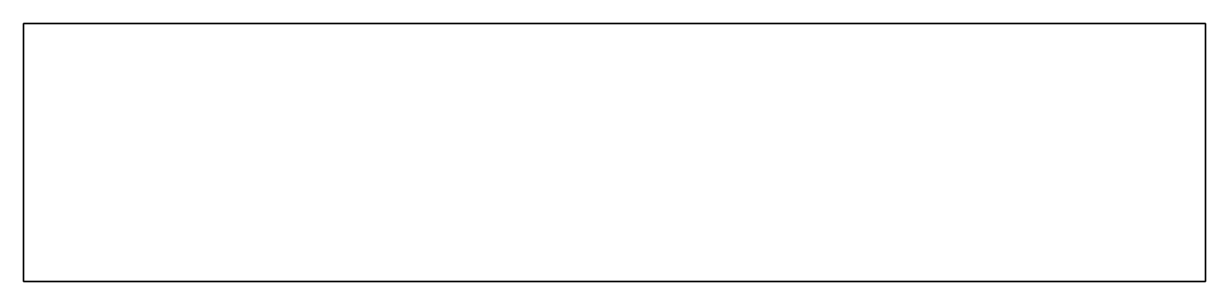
# Model space of a CAD drawing. Header units: millimetres. Extents: x 0 to 101, y 0 to 22.
import ezdxf

# ---------------------------------------------------------------- set-up
doc = ezdxf.new("R2010")
doc.units = ezdxf.units.MM
doc.layers.get('0').update_dxf_attribs({"lineweight": 25, "true_color": 0x000000})
doc.layers.add('render', color=14, linetype='Continuous', lineweight=25, true_color=0x800000)

msp = doc.modelspace()

# ---------------------------------------------------------------- linework, layer by layer
at = {"flags": 128}
msp.add_lwpolyline([(101, 22), (0, 22), (0, 0), (101, 0)], close=True, dxfattribs=at)
at = {"layer": 'render'}
for p, q in [((0, 22), (101, 22)), ((0, 0), (0, 22)), ((101, 22), (101, 0)), ((101, 0), (0, 0))]:
    msp.add_line(p, q, dxfattribs=at)

doc.saveas('drawing.dxf')
